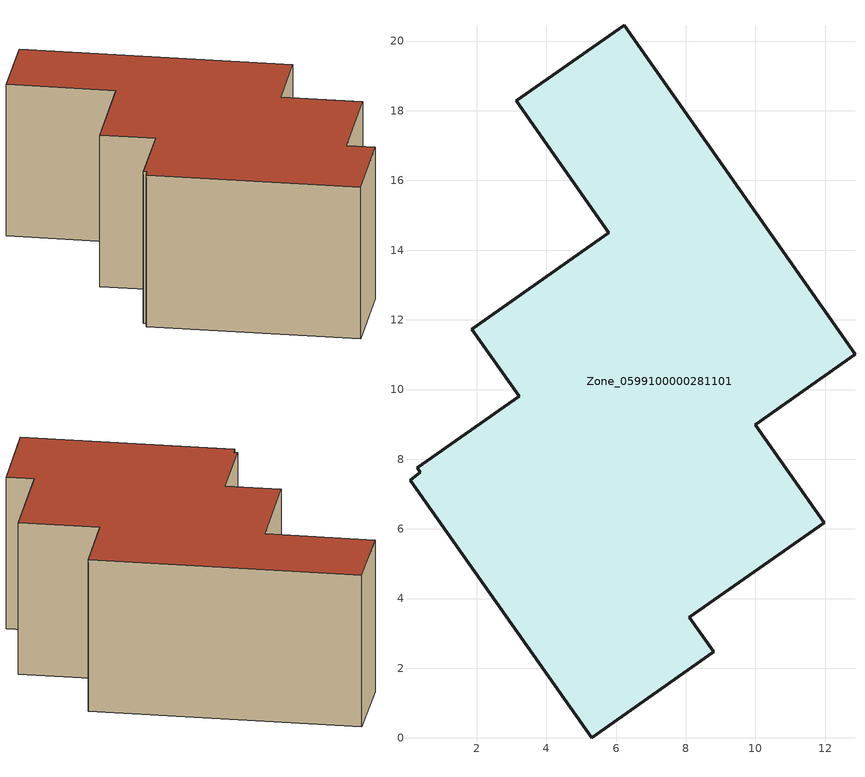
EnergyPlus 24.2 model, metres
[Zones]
Zone_0599100000281101
 floor ground (C_G): 3.13,18.29 6.23,20.46 12.86,11.01 10,8.99 11.98,6.17 8.11,3.46 8.8,2.48 5.3,0 0.1,7.39 0.38,7.62 0.29,7.75 3.22,9.8 1.86,11.74 5.79,14.5 z2
 wall outside (C_F): 10,8.99 12.86,11.01 6.23,20.46 3.13,18.29 5.79,14.5 1.86,11.74 3.22,9.8 0.29,7.75 0.38,7.62 0.1,7.39 5.3,0 8.8,2.48 8.11,3.46 11.98,6.17 10,8.99 z2:8.86
 roof outside (C_R): 0.38,7.62 0.1,7.39 5.3,0 8.8,2.48 8.11,3.46 11.98,6.17 10,8.99 12.86,11.01 6.23,20.46 3.13,18.29 5.79,14.5 1.86,11.74 3.22,9.8 0.29,7.75 z8.86
[BUILDING]
Pand.0599100000281101: North Axis=0; Terrain=City; Loads Convergence Tolerance Value=0.04; Temperature Convergence Tolerance Value=0.4; Solar Distribution=FullExterior; Maximum Number of Warmup Days=25; Minimum Number of Warmup Days=1
[Site:Location]
Rotterdam.The.Hague.AP_ZH_NLD Design_Conditions: Latitude=51.96; Longitude=4.45; Time Zone=1; Elevation=-4.5
[SITE:GROUNDTEMPERATURE:BUILDINGSURFACE]
18, 18, 18, 18, 18, 18, 18, 18, 18, 18, 18, 18
[MATERIAL] Thermal Absorptance=0.9; Solar Absorptance=0.7; Visible Absorptance=0.7
Name | Roughness | Thickness | Conductivity | Density | Specific Heat
G.D.1965 | MediumSmooth | 0.15 | 1 | 540 | 1210
F.D.1965 | Rough | 0.3 | 0.857143 | 1920 | 840
R.D.1965 | MediumRough | 0.2 | 0.08 | 1500 | 1000
[CONSTRUCTION]
C_G: G.D.1965
C_F: F.D.1965
C_R: R.D.1965
[ZONE]
Zone_0599100000281101: Type=1; Multiplier=1; Ceiling Height=Autocalculate; Volume=Autocalculate; Floor Area=autocalculate; Part of Total Floor Area=Yes
[ZONEINFILTRATION:DESIGNFLOWRATE]
Infil_Zone_0599100000281101: Zone or ZoneList or Space or SpaceList=Zone_0599100000281101; Schedule=AlwaysOn; Design Flow Rate Calculation Method=Flow/Area; Flow Rate per Floor Area=0.0042; Constant Term Coefficient=1; Temperature Term Coefficient=0; Velocity Term Coefficient=0; Velocity Squared Term Coefficient=0
[HVACTEMPLATE:ZONE:IDEALLOADSAIRSYSTEM]
Zone_0599100000281101: Maximum Heating Supply Air Temperature=50; Minimum Cooling Supply Air Temperature=13; Maximum Heating Supply Air Humidity Ratio=0.0156; Minimum Cooling Supply Air Humidity Ratio=0.0077; Heating Limit=NoLimit; Cooling Limit=NoLimit; Dehumidification Control Type=ConstantSensibleHeatRatio; Cooling Sensible Heat Ratio=0.7; Dehumidification Setpoint=60; Humidification Control Type=None; Humidification Setpoint=30; Outdoor Air Method=None; Outdoor Air Flow Rate per Person=0.00944; Outdoor Air Flow Rate per Zone Floor Area=0; Outdoor Air Flow Rate per Zone=0; Demand Controlled Ventilation Type=None; Outdoor Air Economizer Type=NoEconomizer; Heat Recovery Type=None; Sensible Heat Recovery Effectiveness=0.7; Latent Heat Recovery Effectiveness=0.65
[ZONECONTROL:THERMOSTAT]
ThermostatControl_Zone_0599100000281101: Zone or ZoneList=Zone_0599100000281101; Control Type Schedule=DualSetpointControlType; Control 1=Thermostat_Zone_0599100000281101; Temperature Difference Between Cutout And Setpoint=0
[THERMOSTATSETPOINT:DUALSETPOINT]
Thermostat_Zone_0599100000281101: Heating Setpoint Temperature Schedule=HeatingSetpoint_Zone_0599100000281101; Cooling Setpoint Temperature Schedule=CoolingSetpoint_Zone_0599100000281101
[SCHEDULE:COMPACT]
HeatingSetpoint_Zone_0599100000281101: Through: 12/31, For: AllDays, Until: 24:00, 21
CoolingSetpoint_Zone_0599100000281101: Through: 12/31, For: AllDays, Until: 24:00, 24
DualSetpointControlType: Through: 12/31, For: AllDays, Until: 24:00, 4
AlwaysOn: Through: 12/31, For: AllDays, Until: 24:00, 1
